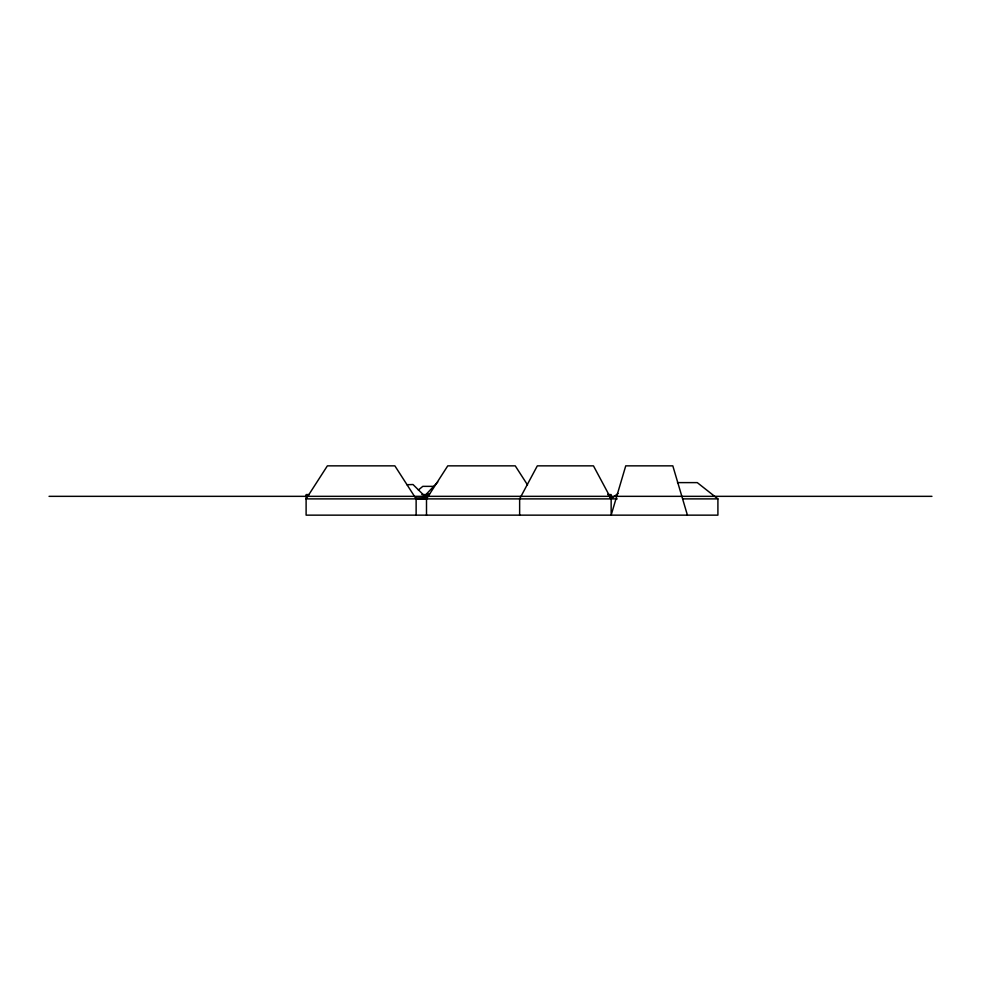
<?xml version="1.0" encoding="UTF-8"?>
<svg xmlns="http://www.w3.org/2000/svg" width="981" height="981" viewBox="0 0 981 981"><rect width="100%" height="100%" fill="white"/><g stroke="black" fill="none" stroke-linecap="round" stroke-linejoin="round"><path stroke-width="1.47" d="M677.479 482.615L697.27 482.615L717.908 498.888L717.908 515.148L306.109 515.148L306.109 498.888L327.384 465.852L394.865 465.852L416.128 498.888L416.128 515.148M426.502 498.888L447.765 465.852L515.246 465.852L527.52 484.908M426.502 515.148L426.502 493.958L437.771 482.027M418.384 490.022L422.799 486.355L433.467 486.355M618.03 493.455L611.151 498.888L611.151 515.148L625.743 465.852L672.819 465.852L687.411 515.148M406.919 484.712L413.013 484.528L426.441 497.784L415.797 498.103M426.502 493.958L429.555 493.958M309.162 494.583L306.109 494.583L306.109 498.655M421.855 494.583L426.6 494.583M608.097 494.583L611.151 494.583L611.151 498.655M49.05 496.337L931.95 496.337M415.723 498.655L426.6 498.655M306.109 498.888L617.245 498.888M682.837 498.888L717.908 498.888M607.779 494.24L611.151 498.888L593.456 465.852L537.33 465.852L519.636 498.888L519.636 515.148M426.441 494.583L426.441 498.655"/></g></svg>
